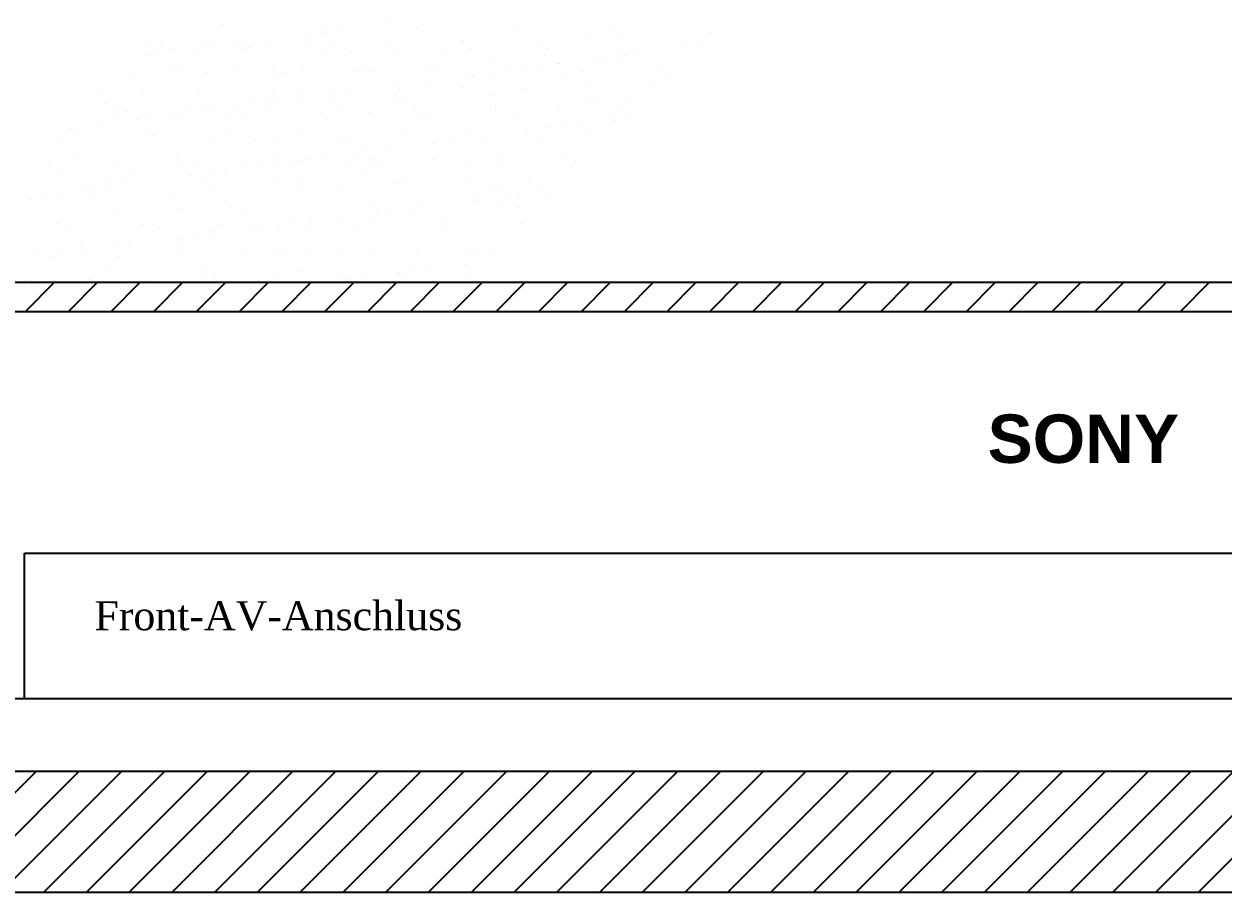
# Model space of a CAD drawing. Header units: inches. Extents: x 11.8 to 54.3, y 10.8 to 35.6.
# Drawn here: x 42.0758 to 42.3236, y 26.4983 to 26.6777 of the extents above; entities that cross this region are included whole.
import ezdxf
from ezdxf.enums import TextEntityAlignment as Align

# ---------------------------------------------------------------- set-up
doc = ezdxf.new("R2010")
doc.units = ezdxf.units.IN
doc.header["$MEASUREMENT"] = 0
doc.layers.add('02', color=2, linetype='Continuous')
doc.layers.add('1', color=1, linetype='Continuous')
doc.styles.add('HT2', font='swisseb.ttf')
doc.styles.add('STYLE5', font='dutchi.ttf')

msp = doc.modelspace()

# ---------------------------------------------------------------- linework, layer by layer
at = {"layer": '02'}
for p, q in [((42.11696, 26.67772), (42.11696, 26.67772)), ((42.11788, 26.67687), (42.11788, 26.67687)), ((42.13726, 26.67728), (42.13726, 26.67728)), ((42.13746, 26.67595), (42.13746, 26.67595)), ((42.14153, 26.67649), (42.14153, 26.67649)), ((42.14832, 26.67738), (42.14832, 26.67738)), ((42.15092, 26.67773), (42.15092, 26.67773)), ((42.15727, 26.6771), (42.15727, 26.6771)), ((42.15819, 26.67626), (42.15819, 26.67626)), ((42.17757, 26.67666), (42.17757, 26.67666)), ((42.19758, 26.67649), (42.19758, 26.67649)), ((42.21788, 26.67605), (42.21788, 26.67605)), ((42.10193, 26.67333), (42.10193, 26.67333)), ((42.10394, 26.67393), (42.10394, 26.67393)), ((42.11379, 26.67342), (42.11379, 26.67342)), ((42.11952, 26.67396), (42.11952, 26.67396)), ((42.1214, 26.67384), (42.1214, 26.67384)), ((42.124, 26.67418), (42.124, 26.67418)), ((42.12688, 26.67359), (42.12688, 26.67359)), ((42.12807, 26.67472), (42.12807, 26.67472)), ((42.13486, 26.67561), (42.13486, 26.67561)), ((42.13509, 26.67398), (42.13509, 26.67398)), ((42.13967, 26.67352), (42.13967, 26.67352)), ((42.15066, 26.67401), (42.15066, 26.67401)), ((42.15318, 26.67401), (42.15318, 26.67401)), ((42.16623, 26.67404), (42.16623, 26.67404)), ((42.16626, 26.67418), (42.16626, 26.67418)), ((42.17905, 26.67412), (42.17905, 26.67412)), ((42.1818, 26.67407), (42.1818, 26.67407)), ((42.19256, 26.6746), (42.19256, 26.6746)), ((42.19737, 26.6741), (42.19737, 26.6741)), ((42.1985, 26.67565), (42.1985, 26.67565)), ((42.20565, 26.67477), (42.20565, 26.67477)), ((42.21294, 26.67413), (42.21294, 26.67413)), ((42.10115, 26.67117), (42.10115, 26.67117)), ((42.10285, 26.67249), (42.10285, 26.67249)), ((42.10605, 26.67259), (42.10605, 26.67259)), ((42.10794, 26.67207), (42.10794, 26.67207)), ((42.11054, 26.67241), (42.11054, 26.67241)), ((42.11461, 26.67295), (42.11461, 26.67295)), ((42.12162, 26.67261), (42.12162, 26.67261)), ((42.12223, 26.67289), (42.12223, 26.67289)), ((42.13719, 26.67264), (42.13719, 26.67264)), ((42.14224, 26.67272), (42.14224, 26.67272)), ((42.14316, 26.67187), (42.14316, 26.67187)), ((42.15277, 26.67267), (42.15277, 26.67267)), ((42.16254, 26.67227), (42.16254, 26.67227)), ((42.16834, 26.6727), (42.16834, 26.6727)), ((42.18254, 26.6721), (42.18254, 26.6721)), ((42.18347, 26.67126), (42.18347, 26.67126)), ((42.18391, 26.67273), (42.18391, 26.67273)), ((42.19591, 26.6707), (42.19591, 26.6707)), ((42.19948, 26.67275), (42.19948, 26.67275)), ((42.19997, 26.67124), (42.19997, 26.67124)), ((42.20285, 26.67166), (42.20285, 26.67166)), ((42.20676, 26.67213), (42.20676, 26.67213)), ((42.20937, 26.67248), (42.20937, 26.67248)), ((42.21343, 26.67301), (42.21343, 26.67301)), ((42.21505, 26.67278), (42.21505, 26.67278)), ((42.1072, 26.6685), (42.1072, 26.6685)), ((42.10735, 26.66847), (42.10735, 26.66847)), ((42.12014, 26.66841), (42.12014, 26.66841)), ((42.1272, 26.66833), (42.1272, 26.66833)), ((42.13364, 26.6689), (42.13364, 26.6689)), ((42.14673, 26.66906), (42.14673, 26.66906)), ((42.15952, 26.669), (42.15952, 26.669)), ((42.17302, 26.66949), (42.17302, 26.66949)), ((42.17985, 26.66859), (42.17985, 26.66859)), ((42.18245, 26.66893), (42.18245, 26.66893)), ((42.18611, 26.66966), (42.18611, 26.66966)), ((42.18651, 26.66947), (42.18651, 26.66947)), ((42.1933, 26.67036), (42.1933, 26.67036)), ((42.1989, 26.66959), (42.1989, 26.66959)), ((42.21241, 26.67008), (42.21241, 26.67008)), ((42.09807, 26.66772), (42.09807, 26.66772)), ((42.11364, 26.66775), (42.11364, 26.66775)), ((42.12813, 26.66748), (42.12813, 26.66748)), ((42.12921, 26.66778), (42.12921, 26.66778)), ((42.14479, 26.66781), (42.14479, 26.66781)), ((42.14751, 26.66789), (42.14751, 26.66789)), ((42.1596, 26.66592), (42.1596, 26.66592)), ((42.16036, 26.66783), (42.16036, 26.66783)), ((42.16639, 26.66682), (42.16639, 26.66682)), ((42.16751, 26.66771), (42.16751, 26.66771)), ((42.16844, 26.66687), (42.16844, 26.66687)), ((42.16899, 26.66716), (42.16899, 26.66716)), ((42.17305, 26.66769), (42.17305, 26.66769)), ((42.17593, 26.66786), (42.17593, 26.66786)), ((42.18782, 26.66727), (42.18782, 26.66727)), ((42.1915, 26.66789), (42.1915, 26.66789)), ((42.20707, 26.66792), (42.20707, 26.66792)), ((42.20782, 26.6671), (42.20782, 26.6671)), ((42.20875, 26.66626), (42.20875, 26.66626)), ((42.09217, 26.66411), (42.09217, 26.66411)), ((42.1006, 26.6633), (42.1006, 26.6633)), ((42.11217, 26.66394), (42.11217, 26.66394)), ((42.11411, 26.66378), (42.11411, 26.66378)), ((42.1272, 26.66395), (42.1272, 26.66395)), ((42.13248, 26.6635), (42.13248, 26.6635)), ((42.13947, 26.66327), (42.13947, 26.66327)), ((42.13999, 26.66389), (42.13999, 26.66389)), ((42.14207, 26.66362), (42.14207, 26.66362)), ((42.14614, 26.66415), (42.14614, 26.66415)), ((42.15248, 26.66333), (42.15248, 26.66333)), ((42.15293, 26.66504), (42.15293, 26.66504)), ((42.15349, 26.66438), (42.15349, 26.66438)), ((42.15553, 26.66539), (42.15553, 26.66539)), ((42.16658, 26.66454), (42.16658, 26.66454)), ((42.17937, 26.66448), (42.17937, 26.66448)), ((42.19287, 26.66497), (42.19287, 26.66497)), ((42.20596, 26.66514), (42.20596, 26.66514)), ((42.09241, 26.66138), (42.09241, 26.66138)), ((42.10798, 26.66141), (42.10798, 26.66141)), ((42.1131, 26.6631), (42.1131, 26.6631)), ((42.12355, 26.66144), (42.12355, 26.66144)), ((42.12601, 26.6615), (42.12601, 26.6615)), ((42.12861, 26.66184), (42.12861, 26.66184)), ((42.13268, 26.66238), (42.13268, 26.66238)), ((42.13912, 26.66146), (42.13912, 26.66146)), ((42.15341, 26.66248), (42.15341, 26.66248)), ((42.15469, 26.66149), (42.15469, 26.66149)), ((42.17027, 26.66152), (42.17027, 26.66152)), ((42.17279, 26.66288), (42.17279, 26.66288)), ((42.18584, 26.66155), (42.18584, 26.66155)), ((42.19279, 26.66271), (42.19279, 26.66271)), ((42.19371, 26.66187), (42.19371, 26.66187)), ((42.20141, 26.66158), (42.20141, 26.66158)), ((42.09452, 26.66004), (42.09452, 26.66004)), ((42.09457, 26.65867), (42.09457, 26.65867)), ((42.09714, 26.65955), (42.09714, 26.65955)), ((42.09807, 26.65871), (42.09807, 26.65871)), ((42.10576, 26.65884), (42.10576, 26.65884)), ((42.10766, 26.65884), (42.10766, 26.65884)), ((42.11009, 26.66006), (42.11009, 26.66006)), ((42.11255, 26.65973), (42.11255, 26.65973)), ((42.11515, 26.66007), (42.11515, 26.66007)), ((42.11745, 26.65911), (42.11745, 26.65911)), ((42.11922, 26.66061), (42.11922, 26.66061)), ((42.12045, 26.65878), (42.12045, 26.65878)), ((42.12566, 26.66009), (42.12566, 26.66009)), ((42.13396, 26.65926), (42.13396, 26.65926)), ((42.13745, 26.65894), (42.13745, 26.65894)), ((42.14123, 26.66012), (42.14123, 26.66012)), ((42.14704, 26.65943), (42.14704, 26.65943)), ((42.1568, 26.66015), (42.1568, 26.66015)), ((42.15776, 26.6585), (42.15776, 26.6585)), ((42.15984, 26.65937), (42.15984, 26.65937)), ((42.17237, 26.66018), (42.17237, 26.66018)), ((42.17334, 26.65986), (42.17334, 26.65986)), ((42.17776, 26.65832), (42.17776, 26.65832)), ((42.18643, 26.66002), (42.18643, 26.66002)), ((42.18794, 26.66021), (42.18794, 26.66021)), ((42.19922, 26.65996), (42.19922, 26.65996)), ((42.20052, 26.65836), (42.20052, 26.65836)), ((42.08563, 26.65619), (42.08563, 26.65619)), ((42.08824, 26.65653), (42.08824, 26.65653)), ((42.0923, 26.65706), (42.0923, 26.65706)), ((42.09909, 26.65796), (42.09909, 26.65796)), ((42.10169, 26.6583), (42.10169, 26.6583)), ((42.13837, 26.65809), (42.13837, 26.65809)), ((42.17868, 26.65748), (42.17868, 26.65748)), ((42.18446, 26.65625), (42.18446, 26.65625)), ((42.18706, 26.65659), (42.18706, 26.65659)), ((42.19112, 26.65713), (42.19112, 26.65713)), ((42.19791, 26.65802), (42.19791, 26.65802)), ((42.19806, 26.65788), (42.19806, 26.65788)), ((42.08303, 26.65432), (42.08303, 26.65432)), ((42.08654, 26.65517), (42.08654, 26.65517)), ((42.08813, 26.65372), (42.08813, 26.65372)), ((42.10092, 26.65366), (42.10092, 26.65366)), ((42.10211, 26.6552), (42.10211, 26.6552)), ((42.10242, 26.65472), (42.10242, 26.65472)), ((42.11442, 26.65415), (42.11442, 26.65415)), ((42.11768, 26.65523), (42.11768, 26.65523)), ((42.12242, 26.65455), (42.12242, 26.65455)), ((42.12334, 26.6537), (42.12334, 26.6537)), ((42.12751, 26.65432), (42.12751, 26.65432)), ((42.13325, 26.65526), (42.13325, 26.65526)), ((42.1403, 26.65426), (42.1403, 26.65426)), ((42.14272, 26.65411), (42.14272, 26.65411)), ((42.14882, 26.65529), (42.14882, 26.65529)), ((42.15381, 26.65474), (42.15381, 26.65474)), ((42.16273, 26.65394), (42.16273, 26.65394)), ((42.16421, 26.65358), (42.16421, 26.65358)), ((42.16439, 26.65531), (42.16439, 26.65531)), ((42.16689, 26.65491), (42.16689, 26.65491)), ((42.171, 26.65448), (42.171, 26.65448)), ((42.1736, 26.65482), (42.1736, 26.65482)), ((42.17766, 26.65536), (42.17766, 26.65536)), ((42.17968, 26.65485), (42.17968, 26.65485)), ((42.17996, 26.65534), (42.17996, 26.65534)), ((42.18303, 26.65349), (42.18303, 26.65349)), ((42.19319, 26.65533), (42.19319, 26.65533)), ((42.19554, 26.65537), (42.19554, 26.65537)), ((42.14408, 26.65093), (42.14408, 26.65093)), ((42.14668, 26.65128), (42.14668, 26.65128)), ((42.15075, 26.65181), (42.15075, 26.65181)), ((42.15754, 26.65271), (42.15754, 26.65271)), ((42.16014, 26.65305), (42.16014, 26.65305)), ((42.16365, 26.65309), (42.16365, 26.65309)), ((42.08088, 26.64883), (42.08088, 26.64883)), ((42.08138, 26.64855), (42.08138, 26.64855)), ((42.08738, 26.65033), (42.08738, 26.65033)), ((42.09489, 26.64904), (42.09489, 26.64904)), ((42.09645, 26.64886), (42.09645, 26.64886)), ((42.10739, 26.65016), (42.10739, 26.65016)), ((42.10798, 26.6492), (42.10798, 26.6492)), ((42.10831, 26.64932), (42.10831, 26.64932)), ((42.11202, 26.64889), (42.11202, 26.64889)), ((42.12077, 26.64914), (42.12077, 26.64914)), ((42.12759, 26.64892), (42.12759, 26.64892)), ((42.12769, 26.64972), (42.12769, 26.64972)), ((42.13062, 26.64916), (42.13062, 26.64916)), ((42.13322, 26.6495), (42.13322, 26.6495)), ((42.13427, 26.64963), (42.13427, 26.64963)), ((42.13729, 26.65004), (42.13729, 26.65004)), ((42.14316, 26.64894), (42.14316, 26.64894)), ((42.14736, 26.6498), (42.14736, 26.6498)), ((42.1477, 26.64955), (42.1477, 26.64955)), ((42.14862, 26.6487), (42.14862, 26.6487)), ((42.15873, 26.64897), (42.15873, 26.64897)), ((42.16015, 26.64973), (42.16015, 26.64973)), ((42.168, 26.6491), (42.168, 26.6491)), ((42.17365, 26.65022), (42.17365, 26.65022)), ((42.1743, 26.649), (42.1743, 26.649)), ((42.18674, 26.65039), (42.18674, 26.65039)), ((42.18801, 26.64893), (42.18801, 26.64893)), ((42.18987, 26.64903), (42.18987, 26.64903)), ((42.08299, 26.64749), (42.08299, 26.64749)), ((42.09856, 26.64752), (42.09856, 26.64752)), ((42.1063, 26.64596), (42.1063, 26.64596)), ((42.11037, 26.6465), (42.11037, 26.6465)), ((42.11413, 26.64754), (42.11413, 26.64754)), ((42.11716, 26.64739), (42.11716, 26.64739)), ((42.11976, 26.64773), (42.11976, 26.64773)), ((42.12383, 26.64827), (42.12383, 26.64827)), ((42.1297, 26.64757), (42.1297, 26.64757)), ((42.14527, 26.6476), (42.14527, 26.6476)), ((42.16084, 26.64763), (42.16084, 26.64763)), ((42.17641, 26.64766), (42.17641, 26.64766)), ((42.18893, 26.64809), (42.18893, 26.64809)), ((42.08844, 26.64409), (42.08844, 26.64409)), ((42.09024, 26.64385), (42.09024, 26.64385)), ((42.09236, 26.64577), (42.09236, 26.64577)), ((42.09285, 26.64419), (42.09285, 26.64419)), ((42.09328, 26.64493), (42.09328, 26.64493)), ((42.09691, 26.64472), (42.09691, 26.64472)), ((42.10123, 26.64403), (42.10123, 26.64403)), ((42.1037, 26.64562), (42.1037, 26.64562)), ((42.11266, 26.64533), (42.11266, 26.64533)), ((42.11474, 26.64452), (42.11474, 26.64452)), ((42.12783, 26.64468), (42.12783, 26.64468)), ((42.13267, 26.64516), (42.13267, 26.64516)), ((42.13359, 26.64431), (42.13359, 26.64431)), ((42.14062, 26.64462), (42.14062, 26.64462)), ((42.15297, 26.64472), (42.15297, 26.64472)), ((42.15412, 26.64511), (42.15412, 26.64511)), ((42.16721, 26.64527), (42.16721, 26.64527)), ((42.17298, 26.64454), (42.17298, 26.64454)), ((42.1739, 26.6437), (42.1739, 26.6437)), ((42.18, 26.64521), (42.18, 26.64521)), ((42.07678, 26.64207), (42.07678, 26.64207)), ((42.07733, 26.64138), (42.07733, 26.64138)), ((42.07939, 26.64242), (42.07939, 26.64242)), ((42.08345, 26.64295), (42.08345, 26.64295)), ((42.09058, 26.64265), (42.09058, 26.64265)), ((42.10615, 26.64268), (42.10615, 26.64268)), ((42.12172, 26.64271), (42.12172, 26.64271)), ((42.13729, 26.64274), (42.13729, 26.64274)), ((42.15286, 26.64277), (42.15286, 26.64277)), ((42.16843, 26.64279), (42.16843, 26.64279)), ((42.16882, 26.64124), (42.16882, 26.64124)), ((42.17561, 26.64214), (42.17561, 26.64214)), ((42.17821, 26.64248), (42.17821, 26.64248)), ((42.18227, 26.64302), (42.18227, 26.64302)), ((42.184, 26.64282), (42.184, 26.64282)), ((42.07825, 26.64054), (42.07825, 26.64054)), ((42.0817, 26.63892), (42.0817, 26.63892)), ((42.0952, 26.6394), (42.0952, 26.6394)), ((42.09763, 26.64094), (42.09763, 26.64094)), ((42.10829, 26.63957), (42.10829, 26.63957)), ((42.11764, 26.64077), (42.11764, 26.64077)), ((42.11856, 26.63993), (42.11856, 26.63993)), ((42.12108, 26.63951), (42.12108, 26.63951)), ((42.13459, 26.63999), (42.13459, 26.63999)), ((42.13794, 26.64033), (42.13794, 26.64033)), ((42.14767, 26.64016), (42.14767, 26.64016)), ((42.14869, 26.6386), (42.14869, 26.6386)), ((42.15129, 26.63894), (42.15129, 26.63894)), ((42.15536, 26.63947), (42.15536, 26.63947)), ((42.15795, 26.64016), (42.15795, 26.64016)), ((42.15887, 26.63931), (42.15887, 26.63931)), ((42.16047, 26.6401), (42.16047, 26.6401)), ((42.16215, 26.64037), (42.16215, 26.64037)), ((42.16475, 26.64071), (42.16475, 26.64071)), ((42.17397, 26.64059), (42.17397, 26.64059)), ((42.17825, 26.63971), (42.17825, 26.63971)), ((42.0826, 26.63655), (42.0826, 26.63655)), ((42.08492, 26.63631), (42.08492, 26.63631)), ((42.10049, 26.63634), (42.10049, 26.63634)), ((42.10261, 26.63638), (42.10261, 26.63638)), ((42.11606, 26.63637), (42.11606, 26.63637)), ((42.13163, 26.6364), (42.13163, 26.6364)), ((42.13523, 26.63682), (42.13523, 26.63682)), ((42.13783, 26.63717), (42.13783, 26.63717)), ((42.1419, 26.6377), (42.1419, 26.6377)), ((42.1472, 26.63642), (42.1472, 26.63642)), ((42.16277, 26.63645), (42.16277, 26.63645)), ((42.17834, 26.63648), (42.17834, 26.63648)), ((42.08703, 26.63497), (42.08703, 26.63497)), ((42.08876, 26.63446), (42.08876, 26.63446)), ((42.10155, 26.6344), (42.10155, 26.6344)), ((42.1026, 26.635), (42.1026, 26.635)), ((42.10353, 26.63554), (42.10353, 26.63554)), ((42.11091, 26.63362), (42.11091, 26.63362)), ((42.11498, 26.63416), (42.11498, 26.63416)), ((42.11505, 26.63488), (42.11505, 26.63488)), ((42.11817, 26.63502), (42.11817, 26.63502)), ((42.12177, 26.63505), (42.12177, 26.63505)), ((42.12291, 26.63594), (42.12291, 26.63594)), ((42.12437, 26.63539), (42.12437, 26.63539)), ((42.12814, 26.63505), (42.12814, 26.63505)), ((42.12844, 26.63593), (42.12844, 26.63593)), ((42.13374, 26.63505), (42.13374, 26.63505)), ((42.14093, 26.63499), (42.14093, 26.63499)), ((42.14292, 26.63577), (42.14292, 26.63577)), ((42.14384, 26.63492), (42.14384, 26.63492)), ((42.14931, 26.63508), (42.14931, 26.63508)), ((42.15444, 26.63547), (42.15444, 26.63547)), ((42.16322, 26.63533), (42.16322, 26.63533)), ((42.16488, 26.63511), (42.16488, 26.63511)), ((42.16752, 26.63564), (42.16752, 26.63564)), ((42.08758, 26.63199), (42.08758, 26.63199)), ((42.0885, 26.63115), (42.0885, 26.63115)), ((42.09485, 26.63151), (42.09485, 26.63151)), ((42.09746, 26.63185), (42.09746, 26.63185)), ((42.10152, 26.63239), (42.10152, 26.63239)), ((42.10788, 26.63155), (42.10788, 26.63155)), ((42.10831, 26.63328), (42.10831, 26.63328)), ((42.12789, 26.63138), (42.12789, 26.63138)), ((42.07905, 26.6301), (42.07905, 26.6301)), ((42.08139, 26.62974), (42.08139, 26.62974)), ((42.08201, 26.62928), (42.08201, 26.62928)), ((42.084, 26.63008), (42.084, 26.63008)), ((42.08806, 26.63061), (42.08806, 26.63061)), ((42.09462, 26.63013), (42.09462, 26.63013)), ((42.09552, 26.62977), (42.09552, 26.62977)), ((42.10861, 26.62994), (42.10861, 26.62994)), ((42.11019, 26.63016), (42.11019, 26.63016)), ((42.1214, 26.62987), (42.1214, 26.62987)), ((42.12576, 26.63019), (42.12576, 26.63019)), ((42.12881, 26.63053), (42.12881, 26.63053)), ((42.1349, 26.63036), (42.1349, 26.63036)), ((42.14133, 26.63022), (42.14133, 26.63022)), ((42.14799, 26.63053), (42.14799, 26.63053)), ((42.14819, 26.63094), (42.14819, 26.63094)), ((42.1569, 26.63024), (42.1569, 26.63024)), ((42.16078, 26.63047), (42.16078, 26.63047)), ((42.1682, 26.63077), (42.1682, 26.63077)), ((42.16912, 26.62992), (42.16912, 26.62992)), ((42.17247, 26.63027), (42.17247, 26.63027)), ((42.09285, 26.62716), (42.09285, 26.62716)), ((42.11286, 26.62699), (42.11286, 26.62699)), ((42.11378, 26.62615), (42.11378, 26.62615)), ((42.13316, 26.62655), (42.13316, 26.62655)), ((42.15317, 26.62638), (42.15317, 26.62638)), ((42.1533, 26.62626), (42.1533, 26.62626)), ((42.1559, 26.6266), (42.1559, 26.6266)), ((42.15997, 26.62713), (42.15997, 26.62713)), ((42.16676, 26.62803), (42.16676, 26.62803)), ((42.16936, 26.62837), (42.16936, 26.62837)), ((41.96094, 26.62434), (42.62094, 26.62434)), ((42.07598, 26.62466), (42.07598, 26.62466)), ((42.07614, 26.61834), (42.08214, 26.62434)), ((42.08498, 26.61834), (42.09098, 26.62434)), ((42.08907, 26.62482), (42.08907, 26.62482)), ((42.09381, 26.61834), (42.09981, 26.62434)), ((42.10186, 26.62476), (42.10186, 26.62476)), ((42.10265, 26.61834), (42.10865, 26.62434)), ((42.11149, 26.61834), (42.11749, 26.62434)), ((42.11537, 26.62525), (42.11537, 26.62525)), ((42.12033, 26.61834), (42.12633, 26.62434)), ((42.12846, 26.62541), (42.12846, 26.62541)), ((42.12917, 26.61834), (42.13517, 26.62434)), ((42.13801, 26.61834), (42.14401, 26.62434)), ((42.13984, 26.62448), (42.13984, 26.62448)), ((42.14125, 26.62535), (42.14125, 26.62535)), ((42.14244, 26.62483), (42.14244, 26.62483)), ((42.14651, 26.62536), (42.14651, 26.62536)), ((42.14685, 26.61834), (42.15285, 26.62434)), ((42.15409, 26.62553), (42.15409, 26.62553)), ((42.15475, 26.62584), (42.15475, 26.62584)), ((42.15569, 26.61834), (42.16169, 26.62434)), ((42.16453, 26.61834), (42.17053, 26.62434)), ((42.16784, 26.62601), (42.16784, 26.62601)), ((42.17336, 26.61834), (42.17936, 26.62434)), ((42.1822, 26.61834), (42.1882, 26.62434)), ((42.19104, 26.61834), (42.19704, 26.62434)), ((42.19988, 26.61834), (42.20588, 26.62434)), ((42.20872, 26.61834), (42.21472, 26.62434)), ((42.21756, 26.61834), (42.22356, 26.62434)), ((42.2264, 26.61834), (42.2324, 26.62434)), ((42.23524, 26.61834), (42.24124, 26.62434)), ((42.24408, 26.61834), (42.25008, 26.62434)), ((42.25291, 26.61834), (42.25891, 26.62434)), ((42.26175, 26.61834), (42.26775, 26.62434)), ((42.27059, 26.61834), (42.27659, 26.62434)), ((42.27943, 26.61834), (42.28543, 26.62434)), ((42.28827, 26.61834), (42.29427, 26.62434)), ((42.29711, 26.61834), (42.30311, 26.62434)), ((42.30595, 26.61834), (42.31195, 26.62434)), ((42.31479, 26.61834), (42.32079, 26.62434)), ((41.95494, 26.61834), (42.62694, 26.61834)), ((42.07594, 26.56834), (42.50594, 26.56834)), ((42.07594, 26.53834), (42.07594, 26.56834)), ((41.95994, 26.53834), (42.62194, 26.53834)), ((41.88494, 26.52334), (42.69694, 26.52334)), ((42.05336, 26.49834), (42.07836, 26.52334)), ((42.0622, 26.49834), (42.0872, 26.52334)), ((42.07104, 26.49834), (42.09604, 26.52334)), ((42.07988, 26.49834), (42.10488, 26.52334)), ((42.08872, 26.49834), (42.11372, 26.52334)), ((42.09756, 26.49834), (42.12256, 26.52334)), ((42.1064, 26.49834), (42.1314, 26.52334)), ((42.11524, 26.49834), (42.14024, 26.52334)), ((42.12408, 26.49834), (42.14908, 26.52334)), ((42.13291, 26.49834), (42.15791, 26.52334)), ((42.14175, 26.49834), (42.16675, 26.52334)), ((42.15059, 26.49834), (42.17559, 26.52334)), ((42.15943, 26.49834), (42.18443, 26.52334)), ((42.16827, 26.49834), (42.19327, 26.52334)), ((42.17711, 26.49834), (42.20211, 26.52334)), ((42.18595, 26.49834), (42.21095, 26.52334)), ((42.19479, 26.49834), (42.21979, 26.52334)), ((42.20362, 26.49834), (42.22862, 26.52334)), ((42.21246, 26.49834), (42.23746, 26.52334)), ((42.2213, 26.49834), (42.2463, 26.52334)), ((42.23014, 26.49834), (42.25514, 26.52334)), ((42.23898, 26.49834), (42.26398, 26.52334)), ((42.24782, 26.49834), (42.27282, 26.52334)), ((42.25666, 26.49834), (42.28166, 26.52334)), ((42.2655, 26.49834), (42.2905, 26.52334)), ((42.27434, 26.49834), (42.29934, 26.52334)), ((42.28317, 26.49834), (42.30817, 26.52334)), ((42.29201, 26.49834), (42.31701, 26.52334)), ((42.30085, 26.49834), (42.32585, 26.52334)), ((42.30969, 26.49834), (42.33469, 26.52334)), ((42.31853, 26.49834), (42.34353, 26.52334)), ((41.96994, 26.49834), (42.61194, 26.49834))]:
    msp.add_line(p, q, dxfattribs=at)
at = {"layer": '1'}
msp.add_line((33.61524, 26.49834), (53.94144, 26.49834), dxfattribs=at)

# ---------------------------------------------------------------- texts
at = {"layer": '02', "style": 'HT2'}
msp.add_text('SONY', height=0.01, dxfattribs=at).set_placement((42.29474, 26.58702), align=Align.CENTER)
at = {"layer": '02', "style": 'STYLE5'}
msp.add_text('Front-AV-Anschluss', height=0.006, dxfattribs=at).set_placement((42.09036, 26.55244))

doc.saveas('drawing.dxf')
